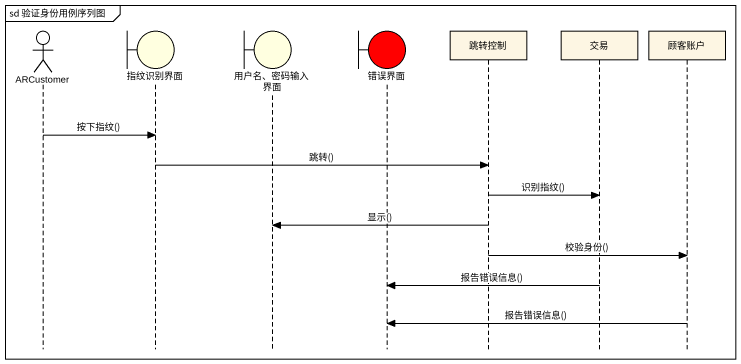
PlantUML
@startuml
mainframe sd 验证身份用例序列图
hide footbox
actor ARCustomer
boundary 指纹识别界面 #FFFFE0
boundary "用户名、密码输入界面" as 用户名_密码输入界面 #FFFFE0
boundary 错误界面 #FF0000
participant 跳转控制
participant 交易
participant 顾客账户

ARCustomer -> 指纹识别界面 : 按下指纹()
指纹识别界面 -> 跳转控制 : 跳转()
跳转控制 -> 交易 : 识别指纹()
跳转控制 -> 用户名_密码输入界面 : 显示()
跳转控制 -> 顾客账户 : 校验身份()
交易 -> 错误界面 : 报告错误信息()
顾客账户 -> 错误界面 : 报告错误信息()
@enduml
